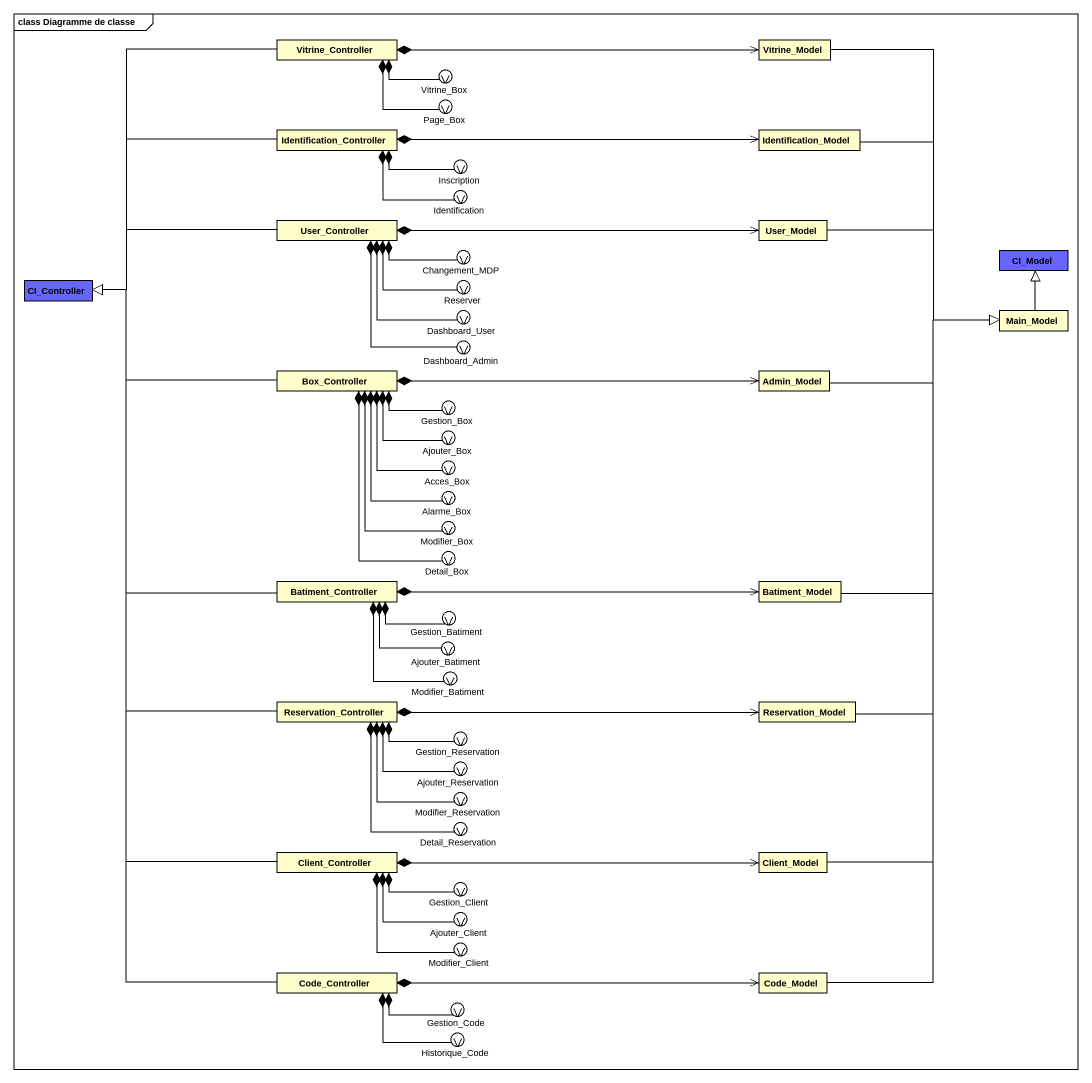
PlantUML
@startuml
mainframe class Diagramme de classe
allowmixing
hide circle
hide empty members
class Vitrine_Controller
() Vitrine_Box
class Vitrine_Model
() Page_Box
class Identification_Controller
class Identification_Model
() Inscription
() Identification
class User_Controller
class User_Model
() Changement_MDP
class CI_Model #6666FF
class CI_Controller #6666FF
() Reserver
() Dashboard_Admin
() Dashboard_User
class Main_Model
class Box_Controller
class Admin_Model
() Gestion_Box
() Acces_Box
() Ajouter_Box
() Alarme_Box
() Modifier_Box
() Detail_Box
class Batiment_Controller
() Gestion_Batiment
class Batiment_Model
() Ajouter_Batiment
() Modifier_Batiment
class Reservation_Controller
() Gestion_Reservation
class Reservation_Model
() Ajouter_Reservation
() Modifier_Reservation
() Detail_Reservation
class Client_Controller
() Gestion_Client
class Client_Model
() Ajouter_Client
() Modifier_Client
class Code_Controller
() Gestion_Code
class Code_Model
() Historique_Code
Vitrine_Controller *-right-> Vitrine_Box
Vitrine_Controller *-right-> Vitrine_Model
Vitrine_Controller *-right-> Page_Box
Vitrine_Controller --|> CI_Controller
Vitrine_Model --|> Main_Model
Identification_Controller *-right-> Identification_Model
Identification_Controller *-right-> Inscription
Identification_Controller *-right-> Identification
Identification_Controller -left-|> CI_Controller
Identification_Model --|> Main_Model
User_Controller *-right-> User_Model
User_Controller *-right-> Changement_MDP
User_Controller -left-|> CI_Controller
User_Controller *-right-> Reserver
User_Controller *--> Dashboard_Admin
User_Controller *--> Dashboard_User
User_Model -right-|> Main_Model
Main_Model -up-|> CI_Model
Box_Controller -left-|> CI_Controller
Box_Controller *-right-> Admin_Model
Box_Controller *-right-> Gestion_Box
Box_Controller *--> Acces_Box
Box_Controller *-right-> Ajouter_Box
Box_Controller *--> Alarme_Box
Box_Controller *--> Modifier_Box
Box_Controller *--> Detail_Box
Admin_Model -right-|> Main_Model
Batiment_Controller -up-|> CI_Controller
Batiment_Controller *-right-> Gestion_Batiment
Batiment_Controller *-right-> Batiment_Model
Batiment_Controller *-right-> Ajouter_Batiment
Batiment_Controller *--> Modifier_Batiment
Batiment_Model -up-|> Main_Model
Reservation_Controller -up-|> CI_Controller
Reservation_Controller *-right-> Gestion_Reservation
Reservation_Controller *-right-> Reservation_Model
Reservation_Controller *-right-> Ajouter_Reservation
Reservation_Controller *--> Modifier_Reservation
Reservation_Controller *--> Detail_Reservation
Reservation_Model -up-|> Main_Model
Client_Controller -up-|> CI_Controller
Client_Controller *-right-> Gestion_Client
Client_Controller *-right-> Client_Model
Client_Controller *-right-> Ajouter_Client
Client_Controller *--> Modifier_Client
Client_Model -up-|> Main_Model
Code_Controller -up-|> CI_Controller
Code_Controller *-right-> Gestion_Code
Code_Controller *-right-> Code_Model
Code_Controller *-right-> Historique_Code
Code_Model -up-|> Main_Model
@enduml
